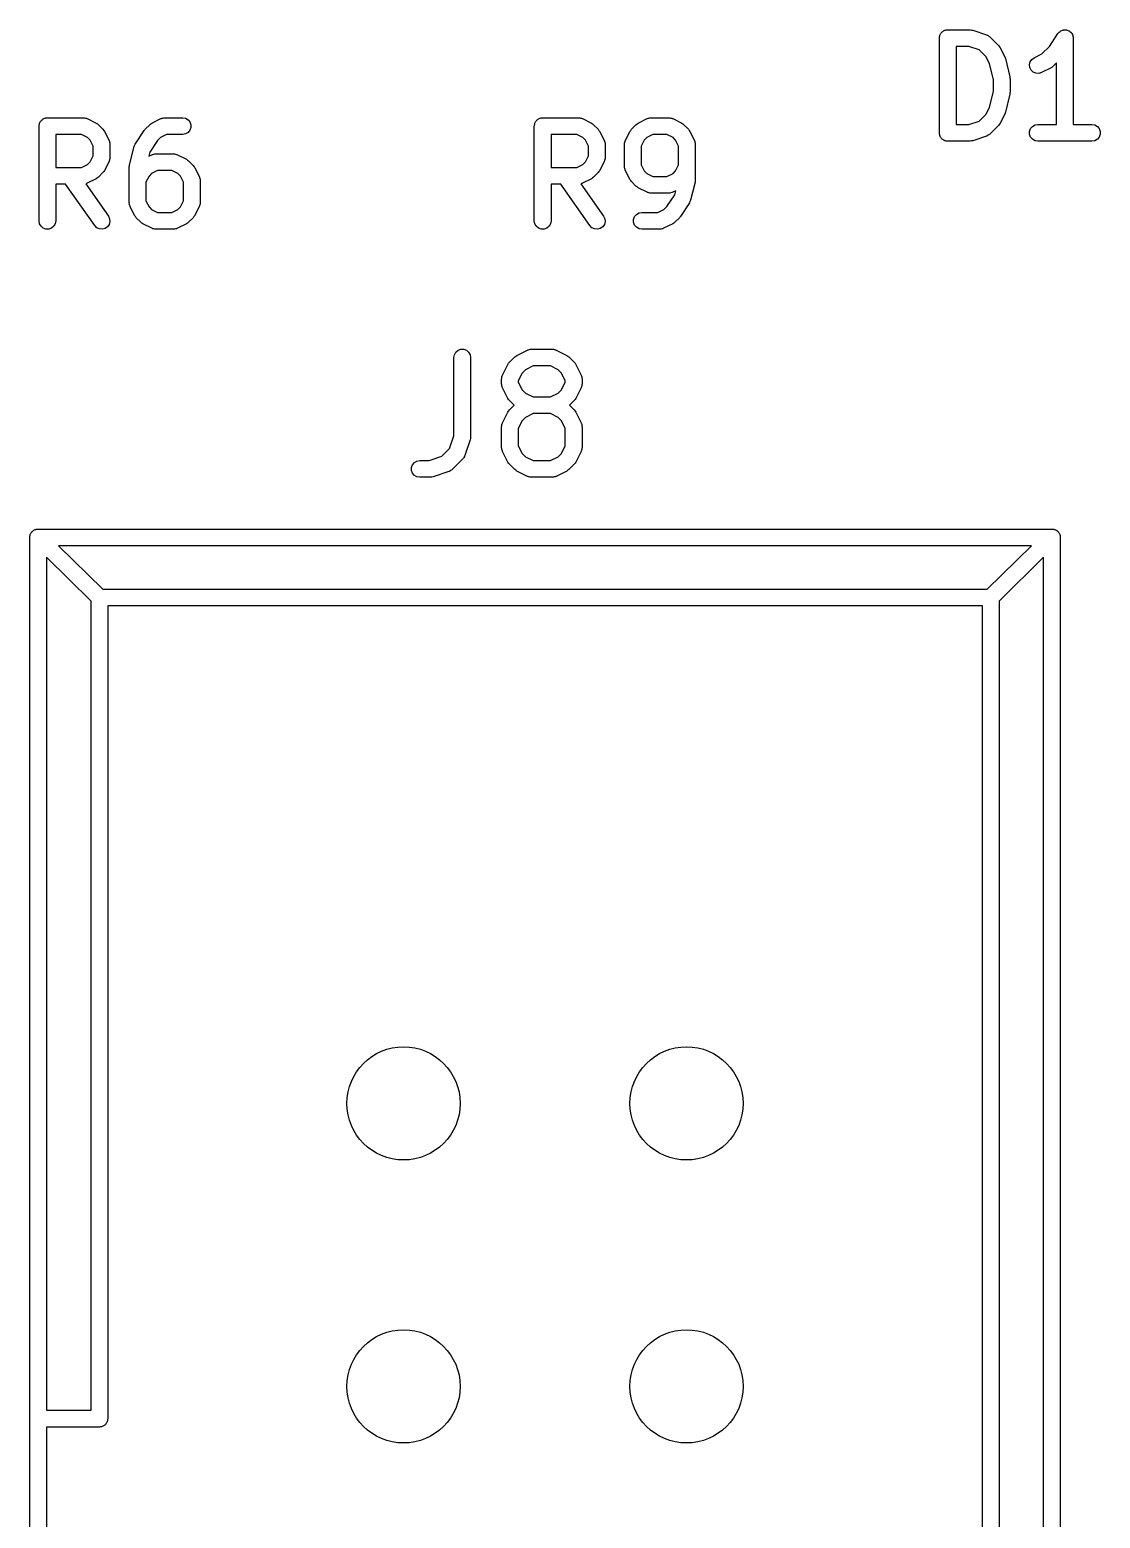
# Model space of a CAD drawing. Extents: x 25 to 125, y -131 to -25.
# Drawn here: x 82.4 to 92.01, y -100.93 to -87.57 of the extents above; entities that cross this region are included whole.
import ezdxf

# ---------------------------------------------------------------- set-up
doc = ezdxf.new("R2010")
doc.units = 0
doc.header["$MEASUREMENT"] = 0
doc.layers.add('BLACK', color=7, linetype='CONTINUOUS')

msp = doc.modelspace()

# ---------------------------------------------------------------- linework, layer by layer
at = {"layer": 'Black'}
for p, q in [((90.5631, -87.6445), (90.5642, -87.6381)), ((90.5642, -87.6315), (90.5665, -87.6253)), ((90.5642, -87.6381), (90.5642, -87.6315)), ((90.5665, -87.6253), (90.5676, -87.6189)), ((90.5676, -87.6189), (90.5709, -87.6132)), ((90.5709, -87.6132), (90.5731, -87.607)), ((90.5731, -87.607), (90.5774, -87.602)), ((90.5774, -87.602), (90.5806, -87.5963)), ((90.5806, -87.5963), (90.5857, -87.5921)), ((90.5857, -87.5921), (90.5899, -87.5871)), ((90.5899, -87.5871), (90.5956, -87.5838)), ((90.5956, -87.5838), (90.6006, -87.5796)), ((90.6006, -87.5796), (90.6068, -87.5773)), ((90.6068, -87.5773), (90.6124, -87.574)), ((90.6124, -87.574), (90.6189, -87.5729)), ((90.6189, -87.5729), (90.6251, -87.5707)), ((90.6251, -87.5707), (90.6316, -87.5707)), ((90.6316, -87.5707), (90.6381, -87.5695)), ((90.6381, -87.5695), (90.8405, -87.5695)), ((90.8405, -87.5695), (90.8523, -87.5716)), ((90.8523, -87.5716), (90.8642, -87.5734)), ((90.8642, -87.5734), (90.9856, -87.6138)), ((90.9856, -87.6138), (90.9894, -87.6159)), ((90.9894, -87.6159), (90.9936, -87.617)), ((90.9936, -87.617), (91.0008, -87.6221)), ((91.0008, -87.6221), (91.0085, -87.6263)), ((91.0085, -87.6263), (91.0114, -87.6295)), ((91.0114, -87.6295), (91.0149, -87.632)), ((91.0149, -87.632), (91.0959, -87.7129)), ((91.5512, -87.7182), (91.6281, -87.6029)), ((91.6281, -87.6029), (91.6309, -87.5999)), ((91.6309, -87.5999), (91.633, -87.5963)), ((91.633, -87.5963), (91.6399, -87.5906)), ((91.6399, -87.5906), (91.6461, -87.5841)), ((91.6461, -87.5841), (91.6498, -87.5822)), ((91.6498, -87.5822), (91.653, -87.5796)), ((91.653, -87.5796), (91.6614, -87.5765)), ((91.6614, -87.5765), (91.6694, -87.5725)), ((91.6694, -87.5725), (91.6735, -87.5721)), ((91.6735, -87.5721), (91.6775, -87.5707)), ((91.6775, -87.5707), (91.6864, -87.5707)), ((91.6864, -87.5707), (91.6953, -87.5697)), ((91.6953, -87.5697), (91.6993, -87.5707)), ((91.6993, -87.5707), (91.7035, -87.5707)), ((91.7035, -87.5707), (91.7119, -87.5737)), ((91.7119, -87.5737), (91.7206, -87.5758)), ((91.7206, -87.5758), (91.7241, -87.5781)), ((91.7241, -87.5781), (91.728, -87.5796)), ((91.728, -87.5796), (91.7348, -87.5853)), ((91.7348, -87.5853), (91.7423, -87.5903)), ((91.7423, -87.5903), (91.7447, -87.5936)), ((91.7447, -87.5936), (91.7479, -87.5963)), ((91.7479, -87.5963), (91.7524, -87.6041)), ((91.7524, -87.6041), (91.7577, -87.6113)), ((91.7577, -87.6113), (91.7589, -87.6153)), ((91.7589, -87.6153), (91.761, -87.6189)), ((91.761, -87.6189), (91.7625, -87.6277)), ((91.7625, -87.6277), (91.765, -87.6363)), ((91.765, -87.6363), (91.7648, -87.6404)), ((91.7648, -87.6404), (91.7655, -87.6445)), ((90.5631, -88.4945), (90.5631, -87.6445)), ((90.7131, -87.7195), (90.7131, -88.4195)), ((90.8283, -87.7195), (90.7131, -87.7195)), ((90.9214, -87.7506), (90.8283, -87.7195)), ((90.9812, -87.8104), (90.9214, -87.7506)), ((91.0959, -87.7129), (91.1028, -87.7228)), ((91.1028, -87.7228), (91.1099, -87.7324)), ((91.1099, -87.7324), (91.1504, -87.8134)), ((91.4841, -87.7853), (91.5512, -87.7182)), ((91.7655, -87.6445), (91.7655, -88.4195)), ((91.0126, -87.8731), (90.9812, -87.8104)), ((91.0488, -88.018), (91.0126, -87.8731)), ((91.1504, -87.8134), (91.1528, -87.8212)), ((91.1528, -87.8212), (91.1561, -87.8287)), ((91.1561, -87.8287), (91.1966, -87.9906)), ((91.3728, -87.8829), (91.3788, -87.8576)), ((91.3757, -87.9088), (91.3728, -87.8829)), ((91.3874, -87.9321), (91.3757, -87.9088)), ((91.3788, -87.8576), (91.3932, -87.8358)), ((91.3932, -87.8358), (91.4141, -87.8203)), ((91.4141, -87.8203), (91.4841, -87.7853)), ((91.5718, -87.9068), (91.5621, -87.914)), ((91.5816, -87.8999), (91.5718, -87.9068)), ((91.6155, -87.8661), (91.5816, -87.8999)), ((91.6155, -88.4195), (91.6155, -87.8661)), ((91.0488, -88.121), (91.0488, -88.018)), ((91.1966, -87.9906), (91.1972, -87.9998)), ((91.1972, -87.9998), (91.1988, -88.0088)), ((91.1988, -88.0088), (91.1988, -88.1302)), ((91.4063, -87.95), (91.3874, -87.9321)), ((91.4302, -87.9603), (91.4063, -87.95)), ((91.4562, -87.9619), (91.4302, -87.9603)), ((91.4812, -87.9545), (91.4562, -87.9619)), ((91.5621, -87.914), (91.4812, -87.9545)), ((91.0126, -88.266), (91.0488, -88.121)), ((91.1966, -88.1484), (91.1561, -88.3103)), ((91.1972, -88.1393), (91.1966, -88.1484)), ((91.1988, -88.1302), (91.1972, -88.1393)), ((90.9812, -88.3287), (91.0126, -88.266)), ((82.4826, -88.4345), (82.4838, -88.4281)), ((82.4826, -89.2845), (82.4826, -88.4345)), ((82.4838, -88.4215), (82.486, -88.4153)), ((82.4838, -88.4281), (82.4838, -88.4215)), ((82.486, -88.4153), (82.4871, -88.4089)), ((82.4871, -88.4089), (82.4904, -88.4032)), ((82.4904, -88.4032), (82.4927, -88.397)), ((82.4927, -88.397), (82.4969, -88.392)), ((82.4969, -88.392), (82.5002, -88.3863)), ((82.5002, -88.3863), (82.5052, -88.3821)), ((82.5052, -88.3821), (82.5094, -88.3771)), ((82.5094, -88.3771), (82.5151, -88.3738)), ((82.5151, -88.3738), (82.5201, -88.3696)), ((82.5201, -88.3696), (82.5263, -88.3673)), ((82.5263, -88.3673), (82.532, -88.364)), ((82.532, -88.364), (82.5384, -88.3629)), ((82.5384, -88.3629), (82.5446, -88.3607)), ((82.5446, -88.3607), (82.5512, -88.3607)), ((82.5512, -88.3607), (82.5576, -88.3595)), ((82.5576, -88.3595), (82.8814, -88.3595)), ((82.8814, -88.3595), (82.8857, -88.3603)), ((82.8857, -88.3603), (82.89, -88.36)), ((82.89, -88.36), (82.8984, -88.3625)), ((82.8984, -88.3625), (82.9071, -88.364)), ((82.9071, -88.364), (82.9108, -88.3662)), ((82.9108, -88.3662), (82.915, -88.3674)), ((82.915, -88.3674), (82.9959, -88.4079)), ((82.9959, -88.4079), (83.0056, -88.4151)), ((83.0056, -88.4151), (83.0154, -88.422)), ((83.0154, -88.422), (83.0559, -88.4624)), ((83.4355, -88.4624), (83.476, -88.422)), ((83.476, -88.422), (83.4859, -88.4151)), ((83.4859, -88.4151), (83.4955, -88.4079)), ((83.4955, -88.4079), (83.5765, -88.3674)), ((83.5765, -88.3674), (83.5806, -88.3662)), ((83.5806, -88.3662), (83.5843, -88.364)), ((83.5843, -88.364), (83.593, -88.3625)), ((83.593, -88.3625), (83.6014, -88.36)), ((83.6014, -88.36), (83.6057, -88.3603)), ((83.6057, -88.3603), (83.61, -88.3595)), ((83.61, -88.3595), (83.7719, -88.3595)), ((83.7719, -88.3595), (83.7976, -88.364)), ((83.7976, -88.364), (83.8201, -88.3771)), ((83.8201, -88.3771), (83.8369, -88.397)), ((83.8369, -88.397), (83.8458, -88.4215)), ((83.8458, -88.4215), (83.8458, -88.4475)), ((86.9276, -88.4345), (86.9288, -88.4281)), ((86.9276, -89.2845), (86.9276, -88.4345)), ((86.9288, -88.4215), (86.931, -88.4153)), ((86.9288, -88.4281), (86.9288, -88.4215)), ((86.931, -88.4153), (86.9321, -88.4089)), ((86.9321, -88.4089), (86.9354, -88.4032)), ((86.9354, -88.4032), (86.9377, -88.397)), ((86.9377, -88.397), (86.9419, -88.392)), ((86.9419, -88.392), (86.9452, -88.3863)), ((86.9452, -88.3863), (86.9502, -88.3821)), ((86.9502, -88.3821), (86.9544, -88.3771)), ((86.9544, -88.3771), (86.9601, -88.3738)), ((86.9601, -88.3738), (86.9651, -88.3696)), ((86.9651, -88.3696), (86.9713, -88.3673)), ((86.9713, -88.3673), (86.977, -88.364)), ((86.977, -88.364), (86.9834, -88.3629)), ((86.9834, -88.3629), (86.9896, -88.3607)), ((86.9896, -88.3607), (86.9962, -88.3607)), ((86.9962, -88.3607), (87.0026, -88.3595)), ((87.0026, -88.3595), (87.3264, -88.3595)), ((87.3264, -88.3595), (87.3307, -88.3603)), ((87.3307, -88.3603), (87.335, -88.36)), ((87.335, -88.36), (87.3434, -88.3625)), ((87.3434, -88.3625), (87.3521, -88.364)), ((87.3521, -88.364), (87.3558, -88.3662)), ((87.3558, -88.3662), (87.36, -88.3674)), ((87.36, -88.3674), (87.4409, -88.4079)), ((87.4409, -88.4079), (87.4506, -88.4151)), ((87.4506, -88.4151), (87.4604, -88.422)), ((87.4604, -88.422), (87.5009, -88.4624)), ((87.7996, -88.4624), (87.8401, -88.422)), ((87.8401, -88.422), (87.8499, -88.4151)), ((87.8499, -88.4151), (87.8596, -88.4079)), ((87.8596, -88.4079), (87.9405, -88.3674)), ((87.9405, -88.3674), (87.9447, -88.3662)), ((87.9447, -88.3662), (87.9484, -88.364)), ((87.9484, -88.364), (87.957, -88.3625)), ((87.957, -88.3625), (87.9655, -88.36)), ((87.9655, -88.36), (87.9698, -88.3603)), ((87.9698, -88.3603), (87.974, -88.3595)), ((87.974, -88.3595), (88.136, -88.3595)), ((88.136, -88.3595), (88.1402, -88.3603)), ((88.1402, -88.3603), (88.1445, -88.36)), ((88.1445, -88.36), (88.153, -88.3625)), ((88.153, -88.3625), (88.1616, -88.364)), ((88.1616, -88.364), (88.1653, -88.3662)), ((88.1653, -88.3662), (88.1695, -88.3674)), ((88.1695, -88.3674), (88.2504, -88.4079)), ((88.2504, -88.4079), (88.2601, -88.4151)), ((88.2601, -88.4151), (88.2699, -88.422)), ((88.2699, -88.422), (88.3104, -88.4624)), ((90.7131, -88.4195), (90.8283, -88.4195)), ((90.8283, -88.4195), (90.9214, -88.3885)), ((90.9214, -88.3885), (90.9812, -88.3287)), ((91.0959, -88.4261), (91.0149, -88.5071)), ((91.1028, -88.4163), (91.0959, -88.4261)), ((91.1099, -88.4066), (91.1028, -88.4163)), ((91.1504, -88.3257), (91.1099, -88.4066)), ((91.1528, -88.3178), (91.1504, -88.3257)), ((91.1561, -88.3103), (91.1528, -88.3178)), ((91.3827, -88.457), (91.3994, -88.4371)), ((91.3994, -88.4371), (91.422, -88.424)), ((91.422, -88.424), (91.4476, -88.4195)), ((91.4476, -88.4195), (91.6155, -88.4195)), ((91.7655, -88.4195), (91.9333, -88.4195)), ((91.9333, -88.4195), (91.959, -88.424)), ((91.959, -88.424), (91.9815, -88.4371)), ((91.9815, -88.4371), (91.9983, -88.457)), ((82.6326, -88.5095), (82.6326, -88.8048)), ((82.8637, -88.5095), (82.6326, -88.5095)), ((82.918, -88.5366), (82.8637, -88.5095)), ((82.9412, -88.5599), (82.918, -88.5366)), ((82.9683, -88.6141), (82.9412, -88.5599)), ((83.0559, -88.4624), (83.0628, -88.4723)), ((83.0628, -88.4723), (83.0699, -88.4819)), ((83.0699, -88.4819), (83.1104, -88.5629)), ((83.1104, -88.5629), (83.1116, -88.567)), ((83.1116, -88.567), (83.1138, -88.5708)), ((83.1138, -88.5708), (83.1153, -88.5794)), ((83.3452, -88.5953), (83.4262, -88.4739)), ((83.4262, -88.4739), (83.4313, -88.4685)), ((83.4313, -88.4685), (83.4355, -88.4624)), ((83.5469, -88.5633), (83.4772, -88.6677)), ((83.5735, -88.5366), (83.5469, -88.5633)), ((83.6277, -88.5095), (83.5735, -88.5366)), ((83.7719, -88.5095), (83.6277, -88.5095)), ((83.7976, -88.505), (83.7719, -88.5095)), ((83.8201, -88.492), (83.7976, -88.505)), ((83.8369, -88.472), (83.8201, -88.492)), ((83.8458, -88.4475), (83.8369, -88.472)), ((87.0776, -88.5095), (87.0776, -88.8048)), ((87.3087, -88.5095), (87.0776, -88.5095)), ((87.363, -88.5366), (87.3087, -88.5095)), ((87.3862, -88.5599), (87.363, -88.5366)), ((87.4133, -88.6141), (87.3862, -88.5599)), ((87.5009, -88.4624), (87.5078, -88.4723)), ((87.5078, -88.4723), (87.5149, -88.4819)), ((87.5149, -88.4819), (87.5554, -88.5629)), ((87.5554, -88.5629), (87.5566, -88.567)), ((87.5566, -88.567), (87.5588, -88.5708)), ((87.5588, -88.5708), (87.5603, -88.5794)), ((87.7401, -88.5794), (87.7417, -88.5708)), ((87.7417, -88.5708), (87.7438, -88.567)), ((87.7438, -88.567), (87.7451, -88.5629)), ((87.7451, -88.5629), (87.7855, -88.4819)), ((87.7855, -88.4819), (87.7927, -88.4723)), ((87.7927, -88.4723), (87.7996, -88.4624)), ((87.9143, -88.5599), (87.8871, -88.6141)), ((87.9375, -88.5366), (87.9143, -88.5599)), ((87.9918, -88.5095), (87.9375, -88.5366)), ((88.1182, -88.5095), (87.9918, -88.5095)), ((88.1725, -88.5366), (88.1182, -88.5095)), ((88.1957, -88.5599), (88.1725, -88.5366)), ((88.2229, -88.6141), (88.1957, -88.5599)), ((88.3104, -88.4624), (88.3173, -88.4723)), ((88.3173, -88.4723), (88.3245, -88.4819)), ((88.3245, -88.4819), (88.3649, -88.5629)), ((88.3649, -88.5629), (88.3662, -88.567)), ((88.3662, -88.567), (88.3683, -88.5708)), ((88.3683, -88.5708), (88.3699, -88.5794)), ((90.5642, -88.501), (90.5631, -88.4945)), ((90.5642, -88.5075), (90.5642, -88.501)), ((90.5665, -88.5137), (90.5642, -88.5075)), ((90.5676, -88.5202), (90.5665, -88.5137)), ((90.5709, -88.5259), (90.5676, -88.5202)), ((90.5731, -88.532), (90.5709, -88.5259)), ((90.5774, -88.5371), (90.5731, -88.532)), ((90.5806, -88.5427), (90.5774, -88.5371)), ((90.5857, -88.547), (90.5806, -88.5427)), ((90.5899, -88.552), (90.5857, -88.547)), ((90.5956, -88.5553), (90.5899, -88.552)), ((90.6006, -88.5595), (90.5956, -88.5553)), ((90.6068, -88.5617), (90.6006, -88.5595)), ((90.6124, -88.565), (90.6068, -88.5617)), ((90.6189, -88.5661), (90.6124, -88.565)), ((90.6251, -88.5684), (90.6189, -88.5661)), ((90.6316, -88.5684), (90.6251, -88.5684)), ((90.6381, -88.5695), (90.6316, -88.5684)), ((90.8405, -88.5695), (90.6381, -88.5695)), ((90.8523, -88.5674), (90.8405, -88.5695)), ((90.8642, -88.5657), (90.8523, -88.5674)), ((90.9856, -88.5252), (90.8642, -88.5657)), ((90.9894, -88.5231), (90.9856, -88.5252)), ((90.9936, -88.522), (90.9894, -88.5231)), ((91.0008, -88.517), (90.9936, -88.522)), ((91.0085, -88.5128), (91.0008, -88.517)), ((91.0114, -88.5096), (91.0085, -88.5128)), ((91.0149, -88.5071), (91.0114, -88.5096)), ((91.3738, -88.4815), (91.3827, -88.457)), ((91.3738, -88.5075), (91.3738, -88.4815)), ((91.3827, -88.532), (91.3738, -88.5075)), ((91.3994, -88.552), (91.3827, -88.532)), ((91.422, -88.565), (91.3994, -88.552)), ((91.4476, -88.5695), (91.422, -88.565)), ((91.9333, -88.5695), (91.4476, -88.5695)), ((91.959, -88.565), (91.9333, -88.5695)), ((91.9815, -88.552), (91.959, -88.565)), ((91.9983, -88.532), (91.9815, -88.552)), ((91.9983, -88.457), (92.0072, -88.4815)), ((92.0072, -88.5075), (91.9983, -88.532)), ((92.0072, -88.4815), (92.0072, -88.5075)), ((82.9412, -88.7544), (82.9683, -88.7002)), ((82.9683, -88.7002), (82.9683, -88.6141)), ((83.1153, -88.5794), (83.1178, -88.5879)), ((83.1178, -88.5879), (83.1176, -88.5922)), ((83.1176, -88.5922), (83.1183, -88.5964)), ((83.1183, -88.5964), (83.1183, -88.7179)), ((83.2944, -88.7806), (83.3349, -88.6187)), ((83.3349, -88.6187), (83.3401, -88.6071)), ((83.3401, -88.6071), (83.3452, -88.5953)), ((83.4772, -88.6677), (83.4679, -88.7051)), ((83.4679, -88.7051), (83.4955, -88.6913)), ((83.4955, -88.6913), (83.4997, -88.69)), ((83.4997, -88.69), (83.5034, -88.6879)), ((83.5034, -88.6879), (83.5121, -88.6863)), ((83.5121, -88.6863), (83.5205, -88.6838)), ((83.5205, -88.6838), (83.5248, -88.6841)), ((83.5248, -88.6841), (83.529, -88.6833)), ((83.529, -88.6833), (83.691, -88.6833)), ((83.691, -88.6833), (83.6952, -88.6841)), ((83.6952, -88.6841), (83.6995, -88.6838)), ((83.6995, -88.6838), (83.7079, -88.6863)), ((83.7079, -88.6863), (83.7166, -88.6879)), ((83.7166, -88.6879), (83.7203, -88.69)), ((83.7203, -88.69), (83.7245, -88.6913)), ((83.7245, -88.6913), (83.8054, -88.7317)), ((87.3862, -88.7544), (87.4133, -88.7002)), ((87.4133, -88.7002), (87.4133, -88.6141)), ((87.5603, -88.5794), (87.5628, -88.5879)), ((87.5628, -88.5879), (87.5626, -88.5922)), ((87.5626, -88.5922), (87.5633, -88.5964)), ((87.5633, -88.5964), (87.5633, -88.7179)), ((87.7371, -88.5964), (87.7379, -88.5922)), ((87.7371, -88.7988), (87.7371, -88.5964)), ((87.7376, -88.5879), (87.7401, -88.5794)), ((87.7379, -88.5922), (87.7376, -88.5879)), ((87.8871, -88.6141), (87.8871, -88.7811)), ((88.2229, -88.7811), (88.2229, -88.6141)), ((88.3699, -88.5794), (88.3724, -88.5879)), ((88.3724, -88.5879), (88.3721, -88.5922)), ((88.3721, -88.5922), (88.3729, -88.5964)), ((88.3729, -88.5964), (88.3729, -88.9202)), ((82.6326, -88.8048), (82.8637, -88.8048)), ((82.8637, -88.8048), (82.918, -88.7776)), ((82.918, -88.7776), (82.9412, -88.7544)), ((83.0628, -88.842), (83.0559, -88.8518)), ((83.0699, -88.8324), (83.0628, -88.842)), ((83.1104, -88.7514), (83.0699, -88.8324)), ((83.1116, -88.7473), (83.1104, -88.7514)), ((83.1138, -88.7435), (83.1116, -88.7473)), ((83.1153, -88.7349), (83.1138, -88.7435)), ((83.1178, -88.7264), (83.1153, -88.7349)), ((83.1183, -88.7179), (83.1176, -88.7221)), ((83.1176, -88.7221), (83.1178, -88.7264)), ((83.2921, -88.7988), (83.2937, -88.7898)), ((83.2921, -89.1226), (83.2921, -88.7988)), ((83.2937, -88.7898), (83.2944, -88.7806)), ((83.5468, -88.8333), (83.4925, -88.8604)), ((83.6732, -88.8333), (83.5468, -88.8333)), ((83.7275, -88.8605), (83.6732, -88.8333)), ((83.8054, -88.7317), (83.8151, -88.7389)), ((83.8151, -88.7389), (83.8249, -88.7458)), ((83.8249, -88.7458), (83.8654, -88.7863)), ((83.8654, -88.7863), (83.8723, -88.7961)), ((83.8723, -88.7961), (83.8795, -88.8057)), ((83.8795, -88.8057), (83.9199, -88.8867)), ((87.0776, -88.8048), (87.3087, -88.8048)), ((87.3087, -88.8048), (87.363, -88.7776)), ((87.363, -88.7776), (87.3862, -88.7544)), ((87.5078, -88.842), (87.5009, -88.8518)), ((87.5149, -88.8324), (87.5078, -88.842)), ((87.5554, -88.7514), (87.5149, -88.8324)), ((87.5566, -88.7473), (87.5554, -88.7514)), ((87.5588, -88.7435), (87.5566, -88.7473)), ((87.5603, -88.7349), (87.5588, -88.7435)), ((87.5628, -88.7264), (87.5603, -88.7349)), ((87.5633, -88.7179), (87.5626, -88.7221)), ((87.5626, -88.7221), (87.5628, -88.7264)), ((87.7379, -88.8031), (87.7371, -88.7988)), ((87.7376, -88.8074), (87.7379, -88.8031)), ((87.7401, -88.8158), (87.7376, -88.8074)), ((87.7417, -88.8245), (87.7401, -88.8158)), ((87.7438, -88.8282), (87.7417, -88.8245)), ((87.7451, -88.8324), (87.7438, -88.8282)), ((87.7855, -88.9133), (87.7451, -88.8324)), ((87.8871, -88.7811), (87.9143, -88.8353)), ((87.9143, -88.8353), (87.9375, -88.8586)), ((88.1725, -88.8586), (88.1957, -88.8353)), ((88.1957, -88.8353), (88.2229, -88.7811)), ((82.721, -88.9548), (82.6326, -88.9548)), ((82.6326, -88.9548), (82.6326, -89.2845)), ((82.9819, -89.3275), (82.721, -88.9548)), ((82.9071, -88.9502), (82.9016, -88.9512)), ((82.9016, -88.9512), (83.1048, -89.2415)), ((82.9108, -88.9481), (82.9071, -88.9502)), ((82.915, -88.9468), (82.9108, -88.9481)), ((82.9959, -88.9064), (82.915, -88.9468)), ((83.0056, -88.8992), (82.9959, -88.9064)), ((83.0154, -88.8923), (83.0056, -88.8992)), ((83.0559, -88.8518), (83.0154, -88.8923)), ((83.4693, -88.8837), (83.4421, -88.9379)), ((83.4421, -88.9379), (83.4421, -89.1049)), ((83.4925, -88.8604), (83.4693, -88.8837)), ((83.7507, -88.8837), (83.7275, -88.8605)), ((83.7779, -88.9379), (83.7507, -88.8837)), ((83.7779, -89.1049), (83.7779, -88.9379)), ((83.9199, -88.8867), (83.9212, -88.8908)), ((83.9212, -88.8908), (83.9233, -88.8946)), ((83.9233, -88.8946), (83.9249, -88.9032)), ((83.9249, -88.9032), (83.9274, -88.9117)), ((83.9274, -88.9117), (83.9271, -88.916)), ((83.9271, -88.916), (83.9279, -88.9202)), ((83.9279, -88.9202), (83.9279, -89.1226)), ((87.166, -88.9548), (87.0776, -88.9548)), ((87.0776, -88.9548), (87.0776, -89.2845)), ((87.4269, -89.3275), (87.166, -88.9548)), ((87.3521, -88.9502), (87.3466, -88.9512)), ((87.3466, -88.9512), (87.5498, -89.2415)), ((87.3558, -88.9481), (87.3521, -88.9502)), ((87.36, -88.9468), (87.3558, -88.9481)), ((87.4409, -88.9064), (87.36, -88.9468)), ((87.4506, -88.8992), (87.4409, -88.9064)), ((87.4604, -88.8923), (87.4506, -88.8992)), ((87.5009, -88.8518), (87.4604, -88.8923)), ((87.7927, -88.923), (87.7855, -88.9133)), ((87.7996, -88.9328), (87.7927, -88.923)), ((87.8401, -88.9733), (87.7996, -88.9328)), ((87.8499, -88.9802), (87.8401, -88.9733)), ((87.9375, -88.8586), (87.9918, -88.8857)), ((87.9918, -88.8857), (88.1182, -88.8857)), ((88.1182, -88.8857), (88.1725, -88.8586)), ((88.3706, -88.9384), (88.3301, -89.1003)), ((88.3713, -88.9293), (88.3706, -88.9384)), ((88.3729, -88.9202), (88.3713, -88.9293)), ((83.4421, -89.1049), (83.4693, -89.1591)), ((83.7507, -89.1591), (83.7779, -89.1049)), ((87.8596, -88.9873), (87.8499, -88.9802)), ((87.9405, -89.0278), (87.8596, -88.9873)), ((87.9447, -89.029), (87.9405, -89.0278)), ((87.9484, -89.0312), (87.9447, -89.029)), ((87.957, -89.0327), (87.9484, -89.0312)), ((87.9655, -89.0352), (87.957, -89.0327)), ((87.9698, -89.035), (87.9655, -89.0352)), ((87.974, -89.0357), (87.9698, -89.035)), ((88.136, -89.0357), (87.974, -89.0357)), ((88.1181, -89.1558), (88.1878, -89.0514)), ((88.1402, -89.035), (88.136, -89.0357)), ((88.1445, -89.0352), (88.1402, -89.035)), ((88.153, -89.0327), (88.1445, -89.0352)), ((88.1616, -89.0312), (88.153, -89.0327)), ((88.1653, -89.029), (88.1616, -89.0312)), ((88.1695, -89.0278), (88.1653, -89.029)), ((88.1971, -89.014), (88.1695, -89.0278)), ((88.1878, -89.0514), (88.1971, -89.014)), ((88.3301, -89.1003), (88.325, -89.112)), ((83.1048, -89.2415), (83.1158, -89.2651)), ((83.2929, -89.1269), (83.2921, -89.1226)), ((83.2926, -89.1312), (83.2929, -89.1269)), ((83.2951, -89.1396), (83.2926, -89.1312)), ((83.2967, -89.1483), (83.2951, -89.1396)), ((83.2988, -89.152), (83.2967, -89.1483)), ((83.3001, -89.1562), (83.2988, -89.152)), ((83.3405, -89.2371), (83.3001, -89.1562)), ((83.3477, -89.2468), (83.3405, -89.2371)), ((83.4693, -89.1591), (83.4925, -89.1824)), ((83.4925, -89.1824), (83.5468, -89.2095)), ((83.5468, -89.2095), (83.6732, -89.2095)), ((83.6732, -89.2095), (83.7275, -89.1824)), ((83.7275, -89.1824), (83.7507, -89.1591)), ((83.8795, -89.2371), (83.8723, -89.2468)), ((83.9199, -89.1562), (83.8795, -89.2371)), ((83.9212, -89.152), (83.9199, -89.1562)), ((83.9233, -89.1483), (83.9212, -89.152)), ((83.9249, -89.1396), (83.9233, -89.1483)), ((83.9274, -89.1312), (83.9249, -89.1396)), ((83.9279, -89.1226), (83.9271, -89.1269)), ((83.9271, -89.1269), (83.9274, -89.1312)), ((87.5498, -89.2415), (87.5608, -89.2651)), ((87.8281, -89.247), (87.8449, -89.2271)), ((87.8449, -89.2271), (87.8674, -89.214)), ((87.8674, -89.214), (87.8931, -89.2095)), ((87.8931, -89.2095), (88.0373, -89.2095)), ((88.0373, -89.2095), (88.0915, -89.1824)), ((88.0915, -89.1824), (88.1181, -89.1558)), ((88.3198, -89.1237), (88.2388, -89.2452)), ((88.325, -89.112), (88.3198, -89.1237)), ((82.4871, -89.3102), (82.4826, -89.2845)), ((82.5002, -89.3327), (82.4871, -89.3102)), ((82.5201, -89.3495), (82.5002, -89.3327)), ((82.5446, -89.3584), (82.5201, -89.3495)), ((82.5706, -89.3584), (82.5446, -89.3584)), ((82.5951, -89.3495), (82.5706, -89.3584)), ((82.6151, -89.3327), (82.5951, -89.3495)), ((82.6281, -89.3102), (82.6151, -89.3327)), ((82.6326, -89.2845), (82.6281, -89.3102)), ((83.0003, -89.346), (82.9819, -89.3275)), ((83.0239, -89.357), (83.0003, -89.346)), ((83.0499, -89.3592), (83.0239, -89.357)), ((83.075, -89.3525), (83.0499, -89.3592)), ((83.0964, -89.3376), (83.075, -89.3525)), ((83.1113, -89.3162), (83.0964, -89.3376)), ((83.118, -89.2911), (83.1113, -89.3162)), ((83.1158, -89.2651), (83.118, -89.2911)), ((83.3546, -89.2566), (83.3477, -89.2468)), ((83.3951, -89.2971), (83.3546, -89.2566)), ((83.4049, -89.304), (83.3951, -89.2971)), ((83.4146, -89.3111), (83.4049, -89.304)), ((83.4955, -89.3516), (83.4146, -89.3111)), ((83.4997, -89.3528), (83.4955, -89.3516)), ((83.5034, -89.355), (83.4997, -89.3528)), ((83.512, -89.3565), (83.5034, -89.355)), ((83.5205, -89.359), (83.512, -89.3565)), ((83.5248, -89.3588), (83.5205, -89.359)), ((83.529, -89.3595), (83.5248, -89.3588)), ((83.691, -89.3595), (83.529, -89.3595)), ((83.6952, -89.3588), (83.691, -89.3595)), ((83.6995, -89.359), (83.6952, -89.3588)), ((83.708, -89.3565), (83.6995, -89.359)), ((83.7166, -89.355), (83.708, -89.3565)), ((83.7203, -89.3528), (83.7166, -89.355)), ((83.7245, -89.3516), (83.7203, -89.3528)), ((83.8054, -89.3111), (83.7245, -89.3516)), ((83.8151, -89.304), (83.8054, -89.3111)), ((83.8249, -89.2971), (83.8151, -89.304)), ((83.8654, -89.2566), (83.8249, -89.2971)), ((83.8723, -89.2468), (83.8654, -89.2566)), ((86.9321, -89.3102), (86.9276, -89.2845)), ((86.9452, -89.3327), (86.9321, -89.3102)), ((86.9651, -89.3495), (86.9452, -89.3327)), ((86.9896, -89.3584), (86.9651, -89.3495)), ((87.0156, -89.3584), (86.9896, -89.3584)), ((87.0401, -89.3495), (87.0156, -89.3584)), ((87.0601, -89.3327), (87.0401, -89.3495)), ((87.0731, -89.3102), (87.0601, -89.3327)), ((87.0776, -89.2845), (87.0731, -89.3102)), ((87.4453, -89.346), (87.4269, -89.3275)), ((87.4689, -89.357), (87.4453, -89.346)), ((87.4949, -89.3592), (87.4689, -89.357)), ((87.52, -89.3525), (87.4949, -89.3592)), ((87.5414, -89.3376), (87.52, -89.3525)), ((87.5563, -89.3162), (87.5414, -89.3376)), ((87.563, -89.2911), (87.5563, -89.3162)), ((87.5608, -89.2651), (87.563, -89.2911)), ((87.8192, -89.2715), (87.8281, -89.247)), ((87.8192, -89.2975), (87.8192, -89.2715)), ((87.8281, -89.322), (87.8192, -89.2975)), ((87.8449, -89.342), (87.8281, -89.322)), ((87.8674, -89.355), (87.8449, -89.342)), ((87.8931, -89.3595), (87.8674, -89.355)), ((88.055, -89.3595), (87.8931, -89.3595)), ((88.0593, -89.3588), (88.055, -89.3595)), ((88.0636, -89.359), (88.0593, -89.3588)), ((88.072, -89.3565), (88.0636, -89.359)), ((88.0807, -89.355), (88.072, -89.3565)), ((88.0844, -89.3528), (88.0807, -89.355)), ((88.0885, -89.3516), (88.0844, -89.3528)), ((88.1695, -89.3111), (88.0885, -89.3516)), ((88.1791, -89.304), (88.1695, -89.3111)), ((88.189, -89.2971), (88.1791, -89.304)), ((88.2295, -89.2566), (88.189, -89.2971)), ((88.2337, -89.2505), (88.2295, -89.2566)), ((88.2388, -89.2452), (88.2337, -89.2505)), ((86.2232, -90.4632), (86.2432, -90.4464)), ((86.2432, -90.4464), (86.2676, -90.4375)), ((86.2676, -90.4375), (86.2937, -90.4375)), ((86.2937, -90.4375), (86.3182, -90.4464)), ((86.3182, -90.4464), (86.3381, -90.4632)), ((86.7709, -90.4919), (86.8662, -90.4443)), ((86.8662, -90.4443), (86.8703, -90.4431)), ((86.8703, -90.4431), (86.8741, -90.4409)), ((86.8741, -90.4409), (86.8827, -90.4394)), ((86.8827, -90.4394), (86.8911, -90.4369)), ((86.8911, -90.4369), (86.8955, -90.4371)), ((86.8955, -90.4371), (86.8997, -90.4364)), ((86.8997, -90.4364), (87.0902, -90.4364)), ((87.0902, -90.4364), (87.0944, -90.4371)), ((87.0944, -90.4371), (87.0988, -90.4369)), ((87.0988, -90.4369), (87.1072, -90.4394)), ((87.1072, -90.4394), (87.1158, -90.4409)), ((87.1158, -90.4409), (87.1196, -90.4431)), ((87.1196, -90.4431), (87.1237, -90.4443)), ((87.1237, -90.4443), (87.219, -90.4919)), ((86.2057, -90.5114), (86.2102, -90.4857)), ((86.2057, -91.2135), (86.2057, -90.5114)), ((86.2102, -90.4857), (86.2232, -90.4632)), ((86.3381, -90.4632), (86.3511, -90.4857)), ((86.3511, -90.4857), (86.3557, -90.5114)), ((86.3557, -90.5114), (86.3557, -91.2257)), ((86.6422, -90.6683), (86.6898, -90.5731)), ((86.6898, -90.5731), (86.6969, -90.5634)), ((86.6969, -90.5634), (86.7038, -90.5536)), ((86.7038, -90.5536), (86.7514, -90.506)), ((86.7514, -90.506), (86.7613, -90.4991)), ((86.7613, -90.4991), (86.7709, -90.4919)), ((87.219, -90.4919), (87.2286, -90.4991)), ((87.2286, -90.4991), (87.2385, -90.506)), ((87.2385, -90.506), (87.2861, -90.5536)), ((87.2861, -90.5536), (87.293, -90.5634)), ((87.293, -90.5634), (87.3001, -90.5731)), ((87.3001, -90.5731), (87.3477, -90.6683)), ((86.6342, -90.7019), (86.635, -90.6976)), ((86.6342, -90.7495), (86.6342, -90.7019)), ((86.6347, -90.6933), (86.6372, -90.6849)), ((86.635, -90.6976), (86.6347, -90.6933)), ((86.6372, -90.6849), (86.6388, -90.6762)), ((86.6388, -90.6762), (86.6409, -90.6725)), ((86.6409, -90.6725), (86.6422, -90.6683)), ((86.8185, -90.651), (86.7842, -90.7196)), ((86.8489, -90.6206), (86.8185, -90.651)), ((86.9174, -90.5864), (86.8489, -90.6206)), ((87.0725, -90.5864), (86.9174, -90.5864)), ((87.141, -90.6206), (87.0725, -90.5864)), ((87.1714, -90.651), (87.141, -90.6206)), ((87.2057, -90.7196), (87.1714, -90.651)), ((87.3477, -90.6683), (87.349, -90.6725)), ((87.349, -90.6725), (87.3511, -90.6762)), ((87.3511, -90.6762), (87.3527, -90.6849)), ((87.3527, -90.6849), (87.3552, -90.6933)), ((87.3552, -90.6933), (87.3549, -90.6976)), ((87.3549, -90.6976), (87.3557, -90.7019)), ((87.3557, -90.7019), (87.3557, -90.7495)), ((86.635, -90.7537), (86.6342, -90.7495)), ((86.6347, -90.758), (86.635, -90.7537)), ((86.6372, -90.7665), (86.6347, -90.758)), ((86.6388, -90.7751), (86.6372, -90.7665)), ((86.6409, -90.7789), (86.6388, -90.7751)), ((86.6422, -90.783), (86.6409, -90.7789)), ((86.6898, -90.8783), (86.6422, -90.783)), ((86.7842, -90.7196), (86.7842, -90.7318)), ((86.7842, -90.7318), (86.8185, -90.8003)), ((86.8185, -90.8003), (86.8489, -90.8307)), ((86.8489, -90.8307), (86.9174, -90.865)), ((87.0725, -90.865), (87.141, -90.8307)), ((87.141, -90.8307), (87.1714, -90.8003)), ((87.1714, -90.8003), (87.2057, -90.7318)), ((87.2057, -90.7318), (87.2057, -90.7196)), ((87.3477, -90.783), (87.3001, -90.8783)), ((87.349, -90.7789), (87.3477, -90.783)), ((87.3511, -90.7751), (87.349, -90.7789)), ((87.3527, -90.7665), (87.3511, -90.7751)), ((87.3552, -90.7581), (87.3527, -90.7665)), ((87.3557, -90.7495), (87.3549, -90.7537)), ((87.3549, -90.7537), (87.3552, -90.7581)), ((86.6969, -90.8879), (86.6898, -90.8783)), ((86.7038, -90.8977), (86.6969, -90.8879)), ((86.746, -90.94), (86.7038, -90.8977)), ((86.7038, -90.9822), (86.746, -90.94)), ((86.9174, -90.865), (87.0725, -90.865)), ((87.2861, -90.8977), (87.2439, -90.94)), ((87.2439, -90.94), (87.2861, -90.9822)), ((87.293, -90.8879), (87.2861, -90.8977)), ((87.3001, -90.8783), (87.293, -90.8879)), ((86.6347, -91.1219), (86.6372, -91.1134)), ((86.6372, -91.1134), (86.6388, -91.1048)), ((86.6388, -91.1048), (86.6409, -91.101)), ((86.6409, -91.101), (86.6422, -91.0969)), ((86.6422, -91.0969), (86.6898, -91.0016)), ((86.6898, -91.0016), (86.6969, -90.992)), ((86.6969, -90.992), (86.7038, -90.9822)), ((86.8185, -91.0796), (86.7842, -91.1481)), ((86.8489, -91.0492), (86.8185, -91.0796)), ((86.9174, -91.015), (86.8489, -91.0492)), ((87.0725, -91.015), (86.9174, -91.015)), ((87.141, -91.0492), (87.0725, -91.015)), ((87.1714, -91.0796), (87.141, -91.0492)), ((87.2057, -91.1481), (87.1714, -91.0796)), ((87.2861, -90.9822), (87.293, -90.992)), ((87.293, -90.992), (87.3001, -91.0016)), ((87.3001, -91.0016), (87.3477, -91.0969)), ((87.3477, -91.0969), (87.349, -91.101)), ((87.349, -91.101), (87.3511, -91.1048)), ((87.3511, -91.1048), (87.3527, -91.1134)), ((87.3527, -91.1134), (87.3552, -91.1219)), ((86.1675, -91.328), (86.2057, -91.2135)), ((86.3536, -91.2375), (86.3518, -91.2494)), ((86.3557, -91.2257), (86.3536, -91.2375)), ((86.6342, -91.1304), (86.635, -91.1262)), ((86.6342, -91.3209), (86.6342, -91.1304)), ((86.635, -91.1262), (86.6347, -91.1219)), ((86.7842, -91.1481), (86.7842, -91.3032)), ((87.2057, -91.3032), (87.2057, -91.1481)), ((87.3552, -91.1219), (87.3549, -91.1262)), ((87.3549, -91.1262), (87.3557, -91.1304)), ((87.3557, -91.1304), (87.3557, -91.3209)), ((86.0973, -91.3982), (86.1675, -91.328)), ((86.3518, -91.2494), (86.3042, -91.3922)), ((86.635, -91.3252), (86.6342, -91.3209)), ((86.6347, -91.3295), (86.635, -91.3252)), ((86.6372, -91.3379), (86.6347, -91.3295)), ((86.6388, -91.3466), (86.6372, -91.3379)), ((86.6409, -91.3503), (86.6388, -91.3466)), ((86.6422, -91.3544), (86.6409, -91.3503)), ((86.6898, -91.4497), (86.6422, -91.3544)), ((86.7842, -91.3032), (86.8185, -91.3717)), ((86.8185, -91.3717), (86.8489, -91.4021)), ((87.141, -91.4021), (87.1714, -91.3717)), ((87.1714, -91.3717), (87.2057, -91.3032)), ((87.3477, -91.3544), (87.3001, -91.4497)), ((87.349, -91.3503), (87.3477, -91.3544)), ((87.3511, -91.3466), (87.349, -91.3503)), ((87.3527, -91.3379), (87.3511, -91.3466)), ((87.3552, -91.3295), (87.3527, -91.3379)), ((87.3557, -91.3209), (87.3549, -91.3252)), ((87.3549, -91.3252), (87.3552, -91.3295)), ((85.8259, -91.4984), (85.8348, -91.4739)), ((85.8259, -91.5244), (85.8259, -91.4984)), ((85.8348, -91.4739), (85.8515, -91.4539)), ((85.8515, -91.4539), (85.8741, -91.4409)), ((85.8741, -91.4409), (85.8997, -91.4364)), ((85.8997, -91.4364), (85.9828, -91.4364)), ((85.9828, -91.4364), (86.0973, -91.3982)), ((86.2861, -91.4216), (86.1908, -91.5168)), ((86.2886, -91.418), (86.2861, -91.4216)), ((86.2918, -91.4151), (86.2886, -91.418)), ((86.296, -91.4074), (86.2918, -91.4151)), ((86.301, -91.4002), (86.296, -91.4074)), ((86.3021, -91.396), (86.301, -91.4002)), ((86.3042, -91.3922), (86.3021, -91.396)), ((86.6969, -91.4593), (86.6898, -91.4497)), ((86.7038, -91.4692), (86.6969, -91.4593)), ((86.7514, -91.5168), (86.7038, -91.4692)), ((86.8489, -91.4021), (86.9174, -91.4364)), ((86.9174, -91.4364), (87.0725, -91.4364)), ((87.0725, -91.4364), (87.141, -91.4021)), ((87.2861, -91.4692), (87.2385, -91.5168)), ((87.293, -91.4593), (87.2861, -91.4692)), ((87.3001, -91.4497), (87.293, -91.4593)), ((85.8348, -91.5489), (85.8259, -91.5244)), ((85.8515, -91.5688), (85.8348, -91.5489)), ((85.8741, -91.5819), (85.8515, -91.5688)), ((85.8997, -91.5864), (85.8741, -91.5819)), ((85.995, -91.5864), (85.8997, -91.5864)), ((86.0068, -91.5843), (85.995, -91.5864)), ((86.0187, -91.5825), (86.0068, -91.5843)), ((86.1615, -91.5349), (86.0187, -91.5825)), ((86.1653, -91.5329), (86.1615, -91.5349)), ((86.1695, -91.5317), (86.1653, -91.5329)), ((86.1767, -91.5267), (86.1695, -91.5317)), ((86.1844, -91.5225), (86.1767, -91.5267)), ((86.1873, -91.5193), (86.1844, -91.5225)), ((86.1908, -91.5168), (86.1873, -91.5193)), ((86.7613, -91.5237), (86.7514, -91.5168)), ((86.7709, -91.5308), (86.7613, -91.5237)), ((86.8662, -91.5785), (86.7709, -91.5308)), ((86.8703, -91.5797), (86.8662, -91.5785)), ((86.8741, -91.5819), (86.8703, -91.5797)), ((86.8827, -91.5834), (86.8741, -91.5819)), ((86.8911, -91.5859), (86.8827, -91.5834)), ((86.8955, -91.5856), (86.8911, -91.5859)), ((86.8997, -91.5864), (86.8955, -91.5856)), ((87.0902, -91.5864), (86.8997, -91.5864)), ((87.0944, -91.5856), (87.0902, -91.5864)), ((87.0988, -91.5859), (87.0944, -91.5856)), ((87.1072, -91.5834), (87.0988, -91.5859)), ((87.1158, -91.5819), (87.1072, -91.5834)), ((87.1196, -91.5797), (87.1158, -91.5819)), ((87.1237, -91.5785), (87.1196, -91.5797)), ((87.219, -91.5308), (87.1237, -91.5785)), ((87.2286, -91.5237), (87.219, -91.5308)), ((87.2385, -91.5168), (87.2286, -91.5237)), ((82.399, -92.1259), (82.4002, -92.1195)), ((82.399, -112.446), (82.399, -92.1259)), ((82.4002, -92.1129), (82.4012, -92.1101)), ((82.4002, -92.1195), (82.4002, -92.1129)), ((82.4012, -92.1101), (82.4014, -92.1072)), ((82.4014, -92.1072), (82.4029, -92.1039)), ((82.4029, -92.1039), (82.4036, -92.1003)), ((82.4036, -92.1003), (82.4068, -92.0946)), ((82.4068, -92.0946), (82.4091, -92.0884)), ((82.4091, -92.0884), (82.411, -92.0862)), ((82.411, -92.0862), (82.4122, -92.0835)), ((82.4122, -92.0835), (82.4148, -92.0809)), ((82.4148, -92.0809), (82.4166, -92.0777)), ((82.4166, -92.0777), (82.4216, -92.0735)), ((82.4216, -92.0735), (82.4258, -92.0685)), ((82.4258, -92.0685), (82.4284, -92.067)), ((82.4284, -92.067), (82.4305, -92.0649)), ((82.4305, -92.0649), (82.4337, -92.0633)), ((82.4337, -92.0633), (82.4365, -92.061)), ((82.4365, -92.061), (82.4427, -92.0588)), ((82.4427, -92.0588), (82.4484, -92.0555)), ((82.4484, -92.0555), (82.4513, -92.055)), ((82.4513, -92.055), (82.454, -92.0537)), ((82.454, -92.0537), (82.4576, -92.0533)), ((82.4576, -92.0533), (82.461, -92.0521)), ((82.461, -92.0521), (82.4676, -92.0521)), ((82.4676, -92.0521), (82.474, -92.0509)), ((82.474, -92.0509), (91.574, -92.0509)), ((91.574, -92.0509), (91.5805, -92.0521)), ((91.5805, -92.0521), (91.5871, -92.0521)), ((91.5871, -92.0521), (91.5905, -92.0533)), ((91.5905, -92.0533), (91.5941, -92.0537)), ((91.5941, -92.0537), (91.5968, -92.055)), ((91.5968, -92.055), (91.5997, -92.0555)), ((91.5997, -92.0555), (91.6054, -92.0588)), ((91.6054, -92.0588), (91.6115, -92.061)), ((91.6115, -92.061), (91.6143, -92.0633)), ((91.6143, -92.0633), (91.6176, -92.0649)), ((91.6176, -92.0649), (91.6197, -92.067)), ((91.6197, -92.067), (91.6222, -92.0685)), ((91.6222, -92.0685), (91.6265, -92.0735)), ((91.6265, -92.0735), (91.6315, -92.0777)), ((91.6315, -92.0777), (91.6333, -92.0809)), ((91.6333, -92.0809), (91.6359, -92.0835)), ((91.6359, -92.0835), (91.6371, -92.0862)), ((91.6371, -92.0862), (91.639, -92.0884)), ((91.639, -92.0884), (91.6412, -92.0946)), ((91.6412, -92.0946), (91.6445, -92.1003)), ((91.6445, -92.1003), (91.6451, -92.1039)), ((91.6451, -92.1039), (91.6467, -92.1072)), ((91.6467, -92.1072), (91.6469, -92.1101)), ((91.6469, -92.1101), (91.6479, -92.1129)), ((91.6479, -92.1129), (91.6479, -92.1195)), ((91.6479, -92.1195), (91.649, -92.1259)), ((91.649, -92.1259), (91.649, -112.446)), ((82.949, -92.6974), (82.549, -92.3047)), ((82.549, -92.3047), (82.549, -99.9609)), ((82.6575, -92.2009), (83.0547, -92.5909)), ((91.3906, -92.2009), (82.6575, -92.2009)), ((90.9934, -92.5909), (91.3906, -92.2009)), ((91.499, -92.3047), (91.099, -92.6974)), ((91.499, -112.263), (91.499, -92.3047)), ((82.949, -99.9609), (82.949, -92.6974)), ((83.0547, -92.5909), (90.9934, -92.5909)), ((91.099, -92.6974), (91.099, -111.855)), ((83.099, -92.7409), (83.099, -100.036)), ((90.949, -92.7409), (83.099, -92.7409)), ((90.949, -111.811), (90.949, -92.7409)), ((82.549, -99.9609), (82.949, -99.9609)), ((83.0945, -100.062), (83.0912, -100.067)), ((83.0957, -100.055), (83.0945, -100.062)), ((83.0979, -100.049), (83.0957, -100.055)), ((83.099, -100.036), (83.0979, -100.042)), ((83.0979, -100.042), (83.0979, -100.049)), ((83.024, -100.111), (82.549, -100.111)), ((82.549, -100.111), (82.549, -104.461)), ((83.0305, -100.11), (83.024, -100.111)), ((83.0371, -100.11), (83.0305, -100.11)), ((83.0432, -100.108), (83.0371, -100.11)), ((83.0497, -100.106), (83.0432, -100.108)), ((83.0554, -100.103), (83.0497, -100.106)), ((83.0615, -100.101), (83.0554, -100.103)), ((83.0666, -100.097), (83.0615, -100.101)), ((83.0722, -100.093), (83.0666, -100.097)), ((83.0765, -100.088), (83.0722, -100.093)), ((83.0815, -100.084), (83.0765, -100.088)), ((83.0848, -100.078), (83.0815, -100.084)), ((83.089, -100.073), (83.0848, -100.078)), ((83.0912, -100.067), (83.089, -100.073))]:
    msp.add_line(p, q, dxfattribs=at)
for centre in [(85.754, -97.2059), (85.754, -97.2059), (88.294, -97.2059), (88.294, -97.2059), (85.754, -99.7459), (85.754, -99.7459), (88.294, -99.7459), (88.294, -99.7459)]:
    msp.add_circle(centre, 0.508, dxfattribs=at)

doc.saveas('drawing.dxf')
